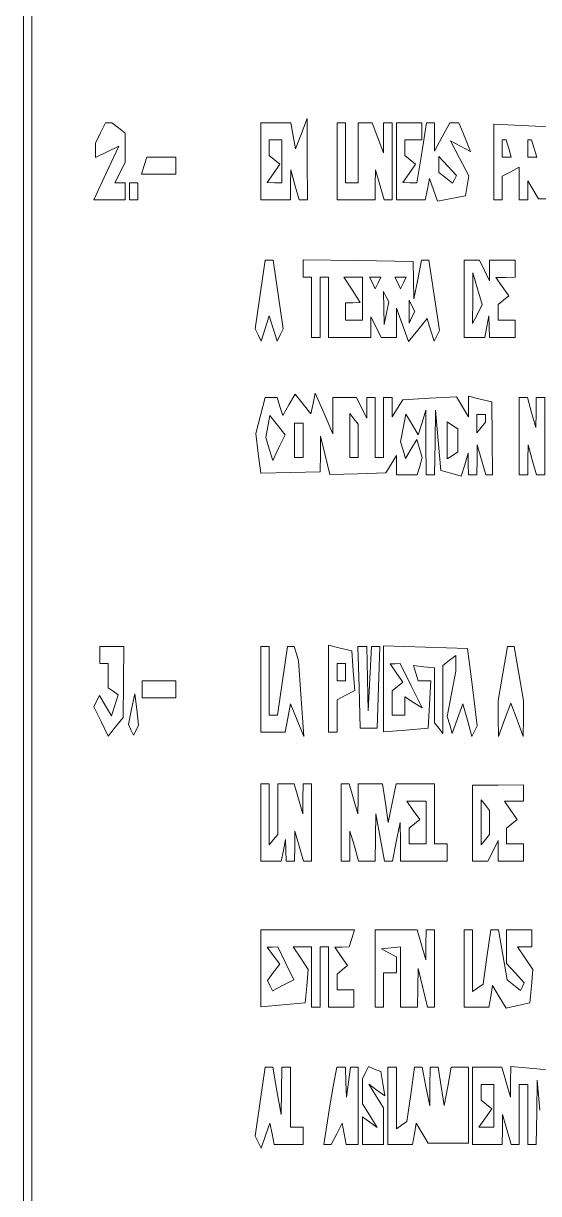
# Paper-space layout 'AN-22-DGE-077' of a CAD drawing. Header units: metres. Extents: x 12 to 191, y -57 to 204.
# Drawn here: x 72.35 to 83.03, y -33.1 to -8.82 of the extents above; entities that cross this region are included whole.
import ezdxf

# ---------------------------------------------------------------- set-up
doc = ezdxf.new("R2010")
doc.units = ezdxf.units.M
doc.layers.add('DGE_CONTORNOS', color=7, linetype='Continuous', lineweight=0)
doc.layers.add('DGE_DATOS', color=7, linetype='Continuous', lineweight=0)

# ---------------------------------------------------------------- blocks, each defined once
blk = doc.blocks.new('LP_REF_DGE_MT_077')
at = {"layer": 'DGE_CONTORNOS'}
for points in [[(72.349, -25.042), (72.349, -54.353), (95.333, -54.353), (118.317, -54.353), (118.317, -25.042), (118.317, 4.268), (95.333, 4.268), (72.349, 4.268)], [(118.141, -25.042), (118.141, -53.997), (95.333, -53.997), (72.525, -53.997), (72.525, -25.042), (72.525, 3.912), (95.333, 3.912), (118.141, 3.912)], [(73.949, -11.091), (73.843, -11.305), (73.843, -11.451), (73.843, -11.597), (74.085, -11.48), (74.327, -11.363), (74.068, -11.922), (73.81, -12.481), (74.134, -12.481), (74.458, -12.481), (74.458, -12.302), (74.458, -12.124), (74.353, -12.124), (74.248, -12.124), (74.353, -11.91), (74.458, -11.697), (74.458, -11.395), (74.458, -11.093), (74.319, -10.985), (74.18, -10.877), (74.117, -10.877), (74.054, -10.877)], [(77.271, -11.679), (77.271, -12.481), (77.579, -12.481), (77.886, -12.481), (77.889, -12.169), (77.892, -11.857), (77.981, -12.169), (78.071, -12.481), (78.154, -12.481), (78.238, -12.481), (78.235, -11.634), (78.232, -10.788), (78.114, -11.105), (77.995, -11.422), (77.943, -11.15), (77.892, -10.877), (77.581, -10.877), (77.271, -10.877)], [(78.853, -11.679), (78.853, -12.481), (79.249, -12.481), (79.644, -12.481), (79.647, -12.169), (79.649, -11.857), (79.739, -12.169), (79.829, -12.481), (79.912, -12.481), (79.996, -12.481), (79.996, -11.679), (79.996, -10.877), (79.908, -10.877), (79.82, -10.877), (79.817, -11.189), (79.814, -11.501), (79.698, -11.189), (79.581, -10.877), (79.437, -10.877), (79.293, -10.877), (79.293, -11.501), (79.293, -12.124), (79.161, -12.124), (79.029, -12.124), (79.029, -11.501), (79.029, -10.877), (78.941, -10.877), (78.853, -10.877)], [(80.084, -11.679), (80.084, -12.481), (80.384, -12.481), (80.684, -12.481), (80.729, -12.258), (80.773, -12.035), (80.855, -12.271), (80.937, -12.507), (81.229, -12.449), (81.52, -12.392), (81.554, -12.185), (81.587, -11.978), (81.396, -11.617), (81.205, -11.255), (81.413, -11.364), (81.622, -11.473), (81.501, -11.175), (81.38, -10.877), (81.288, -10.877), (81.196, -10.877), (81.035, -11.172), (80.875, -11.467), (80.875, -11.172), (80.875, -10.877), (80.794, -10.877), (80.712, -10.877), (80.611, -11.501), (80.509, -12.124), (80.362, -12.122), (80.215, -12.119), (80.347, -11.93), (80.479, -11.741), (80.369, -11.65), (80.259, -11.56), (80.259, -11.397), (80.259, -11.233), (80.435, -11.233), (80.611, -11.233), (80.611, -11.055), (80.611, -10.877), (80.347, -10.877), (80.084, -10.877)], [(77.71, -11.679), (77.71, -12.124), (77.557, -12.122), (77.403, -12.119), (77.535, -11.93), (77.667, -11.741), (77.557, -11.65), (77.447, -11.56), (77.447, -11.397), (77.447, -11.233), (77.579, -11.233), (77.71, -11.233)], [(82.413, -11.412), (82.467, -11.59), (82.374, -11.59), (82.281, -11.59), (82.281, -11.412), (82.281, -11.233), (82.32, -11.233), (82.358, -11.233)], [(82.94, -11.412), (82.994, -11.59), (82.901, -11.59), (82.808, -11.59), (82.808, -11.412), (82.808, -11.233), (82.847, -11.233), (82.886, -11.233)], [(74.854, -11.768), (74.8, -11.946), (75.156, -11.946), (75.513, -11.946), (75.513, -11.768), (75.513, -11.59), (75.211, -11.59), (74.908, -11.59)], [(81.29, -12.054), (81.251, -12.133), (81.107, -12.02), (80.962, -11.908), (80.962, -11.743), (80.962, -11.577), (81.146, -11.776), (81.329, -11.975)], [(74.546, -12.302), (74.546, -12.481), (74.634, -12.481), (74.722, -12.481), (74.722, -12.302), (74.722, -12.124), (74.634, -12.124), (74.546, -12.124)], [(77.26, -14.442), (77.155, -15.156), (77.218, -15.283), (77.281, -15.41), (77.364, -15.148), (77.447, -14.886), (77.53, -15.148), (77.613, -15.41), (77.676, -15.283), (77.739, -15.156), (77.633, -14.442), (77.528, -13.728), (77.447, -13.728), (77.366, -13.728)], [(78.15, -13.904), (78.15, -14.084), (78.238, -14.084), (78.326, -14.084), (78.326, -14.708), (78.326, -15.332), (78.414, -15.332), (78.502, -15.332), (78.502, -14.708), (78.502, -14.084), (78.589, -14.084), (78.677, -14.084), (78.677, -14.708), (78.677, -15.332), (79.117, -15.332), (79.556, -15.332), (79.556, -15.118), (79.556, -14.904), (79.662, -15.118), (79.767, -15.332), (79.925, -15.332), (80.084, -15.332), (80.084, -15.03), (80.084, -14.729), (80.21, -15.075), (80.337, -15.421), (80.529, -15.181), (80.722, -14.942), (80.794, -15.176), (80.865, -15.41), (80.92, -15.299), (80.975, -15.188), (80.867, -14.458), (80.759, -13.728), (80.682, -13.728), (80.605, -13.728), (80.526, -14.129), (80.446, -14.53), (80.441, -14.143), (80.435, -13.756), (79.293, -13.74), (78.15, -13.723)], [(81.49, -14.53), (81.49, -15.332), (81.702, -15.332), (81.915, -15.332), (81.959, -15.109), (82.003, -14.886), (82.01, -15.109), (82.017, -15.332), (82.281, -15.332), (82.545, -15.332), (82.545, -15.153), (82.545, -14.975), (82.369, -14.975), (82.193, -14.975), (82.193, -14.812), (82.193, -14.649), (82.303, -14.558), (82.413, -14.468), (82.281, -14.279), (82.149, -14.09), (82.347, -14.087), (82.545, -14.084), (82.545, -13.906), (82.545, -13.728), (82.281, -13.728), (82.017, -13.728), (82.017, -13.942), (82.017, -14.156), (81.912, -13.942), (81.806, -13.728), (81.648, -13.728), (81.49, -13.728)], [(81.763, -14.85), (81.666, -15.046), (81.668, -14.521), (81.671, -13.995), (81.765, -14.324), (81.86, -14.653)], [(79.38, -14.53), (79.38, -14.975), (79.205, -14.975), (79.029, -14.975), (79.029, -14.797), (79.029, -14.619), (79.183, -14.613), (79.336, -14.608), (79.166, -14.346), (78.995, -14.084), (79.188, -14.084), (79.38, -14.084)], [(79.703, -14.203), (79.644, -14.322), (79.586, -14.203), (79.527, -14.084), (79.644, -14.084), (79.761, -14.084)], [(80.23, -14.203), (80.171, -14.322), (80.113, -14.203), (80.054, -14.084), (80.171, -14.084), (80.289, -14.084)], [(79.88, -14.83), (79.834, -15.064), (79.827, -14.723), (79.82, -14.381), (79.873, -14.489), (79.926, -14.597)], [(80.406, -14.916), (80.347, -15.035), (80.347, -14.797), (80.347, -14.559), (80.406, -14.678), (80.464, -14.797)], [(77.267, -16.952), (77.168, -17.325), (77.219, -17.739), (77.271, -18.153), (77.886, -18.136), (78.502, -18.12), (78.507, -17.75), (78.513, -17.381), (78.608, -17.779), (78.703, -18.177), (79.283, -18.162), (79.864, -18.146), (79.974, -17.964), (80.084, -17.782), (80.084, -17.982), (80.084, -18.182), (80.298, -18.182), (80.513, -18.182), (80.567, -18.004), (80.621, -17.826), (80.564, -17.639), (80.507, -17.452), (80.391, -17.648), (80.275, -17.843), (80.223, -17.673), (80.171, -17.502), (80.225, -17.214), (80.28, -16.926), (80.408, -17.142), (80.536, -17.358), (80.616, -17.102), (80.696, -16.846), (80.697, -17.514), (80.699, -18.182), (80.787, -18.182), (80.875, -18.182), (80.886, -17.514), (80.898, -16.846), (80.952, -17.47), (81.006, -18.093), (81.216, -18.153), (81.426, -18.214), (81.501, -17.975), (81.575, -17.737), (81.576, -17.96), (81.578, -18.182), (81.666, -18.182), (81.754, -18.182), (81.756, -17.871), (81.759, -17.559), (81.848, -17.871), (81.938, -18.182), (82.008, -18.182), (82.077, -18.182), (82.069, -17.425), (82.061, -16.668), (81.819, -16.612), (81.578, -16.555), (81.578, -16.767), (81.578, -16.979), (81.455, -16.773), (81.333, -16.567), (80.774, -16.596), (80.215, -16.625), (80.106, -16.802), (79.996, -16.979), (79.996, -16.779), (79.996, -16.579), (79.908, -16.579), (79.82, -16.579), (79.82, -17.202), (79.82, -17.826), (79.732, -17.826), (79.644, -17.826), (79.644, -17.202), (79.644, -16.579), (79.556, -16.579), (79.468, -16.579), (79.468, -16.793), (79.468, -17.006), (79.363, -16.793), (79.257, -16.579), (79.011, -16.579), (78.765, -16.579), (78.765, -16.955), (78.765, -17.331), (78.584, -16.91), (78.402, -16.49), (78.358, -16.706), (78.313, -16.922), (78.151, -16.717), (77.988, -16.511), (77.857, -16.732), (77.726, -16.952), (77.669, -16.766), (77.612, -16.579), (77.489, -16.579), (77.365, -16.579)], [(82.632, -17.381), (82.632, -18.182), (82.72, -18.182), (82.808, -18.182), (82.811, -17.871), (82.814, -17.559), (82.903, -17.871), (82.993, -18.182), (83.076, -18.182), (83.16, -18.182), (83.16, -17.381), (83.16, -16.579), (83.072, -16.579), (82.984, -16.579), (82.981, -16.891), (82.979, -17.202), (82.889, -16.891), (82.8, -16.579), (82.716, -16.579), (82.632, -16.579)], [(77.649, -17.619), (77.519, -17.884), (77.447, -17.648), (77.375, -17.413), (77.419, -17.182), (77.462, -16.952), (77.621, -17.153), (77.78, -17.354)], [(79.293, -17.48), (79.293, -17.826), (79.205, -17.826), (79.117, -17.826), (79.117, -17.37), (79.117, -16.914), (79.205, -17.024), (79.293, -17.134)], [(81.929, -17.014), (81.929, -17.092), (81.841, -17.202), (81.754, -17.313), (81.754, -17.124), (81.754, -16.935), (81.841, -16.935), (81.929, -16.935)], [(78.15, -17.47), (78.15, -17.826), (78.062, -17.826), (77.974, -17.826), (77.974, -17.47), (77.974, -17.113), (78.062, -17.113), (78.15, -17.113)], [(81.358, -17.47), (81.358, -17.707), (81.248, -17.782), (81.138, -17.856), (81.138, -17.47), (81.138, -17.084), (81.248, -17.158), (81.358, -17.232)], [(73.931, -21.924), (73.931, -22.102), (74.019, -22.102), (74.107, -22.102), (74.107, -22.355), (74.107, -22.607), (74.21, -22.677), (74.314, -22.747), (74.246, -22.968), (74.179, -23.189), (74.053, -22.977), (73.927, -22.764), (73.868, -22.883), (73.81, -23.002), (73.96, -23.306), (74.11, -23.611), (74.262, -23.416), (74.415, -23.222), (74.423, -22.484), (74.431, -21.746), (74.181, -21.746), (73.931, -21.746)], [(77.271, -22.637), (77.271, -23.528), (77.525, -23.528), (77.78, -23.528), (77.835, -23.233), (77.891, -22.939), (78.027, -23.278), (78.162, -23.617), (78.109, -22.832), (78.056, -22.047), (78.01, -21.897), (77.964, -21.746), (77.895, -21.746), (77.826, -21.746), (77.721, -22.459), (77.616, -23.172), (77.531, -23.172), (77.447, -23.172), (77.447, -22.459), (77.447, -21.746), (77.359, -21.746), (77.271, -21.746)], [(78.677, -22.625), (78.677, -23.528), (78.765, -23.528), (78.853, -23.528), (78.853, -23.192), (78.853, -22.857), (79.036, -22.76), (79.219, -22.663), (79.19, -22.249), (79.161, -21.835), (78.919, -21.779), (78.677, -21.722)], [(79.31, -22.592), (79.336, -23.439), (79.512, -23.439), (79.688, -23.439), (79.715, -22.592), (79.742, -21.746), (79.654, -21.746), (79.567, -21.746), (79.532, -22.414), (79.498, -23.082), (79.483, -22.414), (79.468, -21.746), (79.376, -21.746), (79.283, -21.746)], [(79.82, -22.626), (79.82, -23.521), (80.281, -23.48), (80.743, -23.439), (80.771, -22.949), (80.798, -22.459), (80.666, -22.459), (80.533, -22.459), (80.485, -22.3), (80.436, -22.14), (80.655, -22.166), (80.874, -22.192), (80.875, -22.76), (80.875, -23.329), (80.962, -23.439), (81.05, -23.549), (81.05, -22.845), (81.05, -22.141), (81.182, -22.038), (81.314, -21.935), (81.314, -22.096), (81.314, -22.257), (81.226, -22.729), (81.137, -23.201), (81.19, -23.375), (81.243, -23.549), (81.354, -23.242), (81.465, -22.934), (81.559, -23.274), (81.652, -23.614), (81.707, -23.504), (81.761, -23.393), (81.662, -22.59), (81.562, -21.787), (80.691, -21.759), (79.82, -21.732)], [(82.289, -22.307), (82.193, -22.868), (82.196, -23.243), (82.199, -23.617), (82.328, -23.271), (82.457, -22.925), (82.586, -23.271), (82.715, -23.617), (82.718, -23.243), (82.72, -22.868), (82.624, -22.307), (82.527, -21.746), (82.457, -21.746), (82.386, -21.746)], [(79.029, -22.281), (79.029, -22.459), (78.941, -22.459), (78.853, -22.459), (78.853, -22.281), (78.853, -22.102), (78.941, -22.102), (79.029, -22.102)], [(80.39, -22.562), (80.617, -23.021), (80.438, -22.906), (80.259, -22.791), (80.259, -22.981), (80.259, -23.172), (80.128, -23.172), (79.996, -23.172), (79.996, -22.919), (79.996, -22.667), (80.106, -22.576), (80.215, -22.486), (80.084, -22.297), (79.952, -22.108), (80.058, -22.105), (80.163, -22.102)], [(74.81, -22.637), (74.81, -22.815), (75.162, -22.815), (75.513, -22.815), (75.513, -22.637), (75.513, -22.459), (75.162, -22.459), (74.81, -22.459)], [(74.593, -23.046), (74.525, -23.365), (74.579, -23.476), (74.634, -23.587), (74.686, -23.482), (74.738, -23.378), (74.7, -23.052), (74.661, -22.726)], [(77.271, -25.399), (77.271, -26.201), (77.483, -26.201), (77.696, -26.201), (77.74, -25.978), (77.784, -25.755), (77.791, -25.978), (77.798, -26.201), (77.886, -26.201), (77.974, -26.201), (77.977, -25.889), (77.98, -25.577), (78.069, -25.889), (78.159, -26.201), (78.242, -26.201), (78.326, -26.201), (78.326, -25.399), (78.326, -24.597), (78.238, -24.597), (78.15, -24.597), (78.147, -24.909), (78.145, -25.221), (78.055, -24.909), (77.965, -24.597), (77.794, -24.597), (77.623, -24.597), (77.623, -25.121), (77.623, -25.645), (77.535, -25.755), (77.447, -25.865), (77.447, -25.231), (77.447, -24.597), (77.359, -24.597), (77.271, -24.597)], [(78.941, -25.399), (78.941, -26.201), (79.029, -26.201), (79.117, -26.201), (79.119, -25.889), (79.122, -25.577), (79.212, -25.889), (79.301, -26.201), (79.473, -26.201), (79.644, -26.201), (79.651, -25.711), (79.658, -25.221), (79.746, -25.711), (79.835, -26.201), (79.918, -26.201), (80.001, -26.201), (80.081, -25.8), (80.16, -25.399), (80.166, -25.8), (80.171, -26.201), (80.655, -26.201), (81.138, -26.201), (81.138, -26.022), (81.138, -25.844), (81.006, -25.844), (80.875, -25.844), (80.875, -25.221), (80.875, -24.597), (80.476, -24.597), (80.078, -24.597), (79.997, -24.998), (79.917, -25.399), (79.858, -24.998), (79.799, -24.597), (79.546, -24.597), (79.293, -24.597), (79.29, -24.909), (79.287, -25.221), (79.198, -24.909), (79.108, -24.597), (79.025, -24.597), (78.941, -24.597)], [(81.666, -25.413), (81.666, -26.201), (81.824, -26.201), (81.982, -26.201), (82.088, -25.987), (82.193, -25.773), (82.193, -25.987), (82.193, -26.201), (82.457, -26.201), (82.72, -26.201), (82.72, -26.022), (82.72, -25.844), (82.545, -25.844), (82.369, -25.844), (82.369, -25.681), (82.369, -25.518), (82.479, -25.427), (82.589, -25.337), (82.457, -25.148), (82.325, -24.959), (82.523, -24.956), (82.72, -24.953), (82.72, -24.784), (82.72, -24.616), (82.193, -24.621), (81.666, -24.626)], [(80.699, -25.399), (80.699, -25.844), (80.523, -25.844), (80.347, -25.844), (80.347, -25.681), (80.347, -25.518), (80.457, -25.427), (80.567, -25.337), (80.435, -25.148), (80.303, -24.959), (80.501, -24.956), (80.699, -24.953)], [(82.017, -25.399), (82.017, -25.645), (81.929, -25.755), (81.841, -25.865), (81.841, -25.399), (81.841, -24.932), (81.929, -25.042), (82.017, -25.153)], [(77.271, -28.426), (77.271, -29.226), (77.731, -29.183), (78.192, -29.141), (78.224, -28.796), (78.257, -28.451), (78.099, -28.217), (77.941, -27.982), (78.133, -27.982), (78.326, -27.982), (78.326, -28.606), (78.326, -29.23), (78.414, -29.23), (78.502, -29.23), (78.502, -28.606), (78.502, -27.982), (78.589, -27.982), (78.677, -27.982), (78.677, -28.606), (78.677, -29.23), (78.941, -29.23), (79.205, -29.23), (79.205, -29.051), (79.205, -28.873), (79.029, -28.873), (78.853, -28.873), (78.853, -28.71), (78.853, -28.547), (78.963, -28.456), (79.073, -28.366), (78.941, -28.177), (78.809, -27.988), (78.958, -27.985), (79.106, -27.982), (79.161, -27.804), (79.215, -27.626), (78.243, -27.626), (77.271, -27.626)], [(79.644, -28.428), (79.644, -29.23), (79.732, -29.23), (79.82, -29.23), (79.82, -28.873), (79.82, -28.517), (79.952, -28.517), (80.084, -28.517), (80.084, -28.352), (80.084, -28.187), (79.93, -28.105), (79.776, -28.024), (79.974, -28.003), (80.171, -27.982), (80.171, -28.606), (80.171, -29.23), (80.347, -29.23), (80.523, -29.23), (80.529, -28.829), (80.535, -28.428), (80.63, -28.829), (80.726, -29.23), (80.8, -29.23), (80.875, -29.23), (80.875, -28.428), (80.875, -27.626), (80.787, -27.626), (80.699, -27.626), (80.696, -27.938), (80.693, -28.25), (80.604, -27.938), (80.514, -27.626), (80.079, -27.626), (79.644, -27.626)], [(81.49, -28.428), (81.49, -29.23), (81.746, -29.23), (82.003, -29.23), (82.04, -29.007), (82.077, -28.784), (82.217, -29.02), (82.358, -29.255), (82.604, -29.198), (82.851, -29.141), (82.883, -28.796), (82.915, -28.451), (82.757, -28.217), (82.599, -27.982), (82.747, -27.982), (82.896, -27.982), (82.896, -27.804), (82.896, -27.626), (82.632, -27.626), (82.369, -27.626), (82.369, -27.976), (82.369, -28.326), (82.552, -28.525), (82.735, -28.724), (82.697, -28.803), (82.658, -28.882), (82.519, -28.774), (82.381, -28.667), (82.292, -28.146), (82.202, -27.626), (82.122, -27.626), (82.043, -27.626), (81.963, -28.191), (81.883, -28.756), (81.774, -28.83), (81.666, -28.903), (81.666, -28.265), (81.666, -27.626), (81.578, -27.626), (81.49, -27.626)], [(77.791, -28.323), (77.959, -28.664), (77.736, -28.777), (77.514, -28.891), (77.461, -28.783), (77.408, -28.676), (77.537, -28.507), (77.667, -28.339), (77.535, -28.163), (77.403, -27.988), (77.513, -27.985), (77.623, -27.982)], [(77.26, -31.191), (77.155, -31.905), (77.218, -32.032), (77.281, -32.159), (77.37, -31.897), (77.46, -31.635), (77.505, -31.858), (77.549, -32.081), (77.85, -32.081), (78.15, -32.081), (78.15, -31.902), (78.15, -31.724), (78.018, -31.724), (77.886, -31.724), (77.886, -31.101), (77.886, -30.477), (77.798, -30.477), (77.71, -30.477), (77.704, -30.967), (77.697, -31.457), (77.608, -30.967), (77.52, -30.477), (77.443, -30.477), (77.366, -30.477)], [(78.775, -30.878), (78.701, -31.279), (78.639, -31.68), (78.578, -32.081), (78.654, -32.081), (78.73, -32.081), (78.846, -31.858), (78.963, -31.635), (79.003, -31.858), (79.044, -32.081), (79.168, -32.081), (79.293, -32.081), (79.293, -31.279), (79.293, -30.477), (79.211, -30.477), (79.13, -30.477), (79.089, -30.789), (79.049, -31.101), (79.039, -30.789), (79.029, -30.477), (78.939, -30.477), (78.849, -30.477)], [(79.442, -30.59), (79.38, -30.715), (79.38, -30.977), (79.38, -31.239), (79.534, -31.482), (79.688, -31.725), (79.534, -31.616), (79.38, -31.508), (79.38, -31.794), (79.38, -32.081), (79.6, -32.081), (79.82, -32.081), (79.82, -31.699), (79.82, -31.318), (79.666, -31.075), (79.512, -30.832), (79.678, -30.95), (79.844, -31.068), (79.803, -30.817), (79.761, -30.566), (79.633, -30.515), (79.504, -30.465)], [(79.908, -31.279), (79.908, -32.081), (80.164, -32.081), (80.42, -32.081), (80.457, -31.858), (80.494, -31.635), (80.619, -31.843), (80.743, -32.051), (81.16, -32.051), (81.578, -32.051), (81.578, -31.264), (81.578, -30.477), (81.399, -30.477), (81.221, -30.477), (81.148, -30.875), (81.075, -31.273), (81.013, -30.875), (80.951, -30.477), (80.869, -30.477), (80.787, -30.477), (80.781, -30.878), (80.776, -31.279), (80.696, -30.878), (80.617, -30.477), (80.539, -30.477), (80.461, -30.477), (80.381, -31.042), (80.301, -31.607), (80.192, -31.681), (80.084, -31.754), (80.084, -31.115), (80.084, -30.477), (79.996, -30.477), (79.908, -30.477)], [(82.105, -31.279), (82.105, -31.724), (81.951, -31.721), (81.797, -31.719), (81.929, -31.53), (82.061, -31.341), (81.951, -31.25), (81.841, -31.16), (81.841, -30.997), (81.841, -30.833), (81.973, -30.833), (82.105, -30.833)]]:
    blk.add_lwpolyline(points, close=True, dxfattribs=at)
for points in [[(83.539, -10.974), (82.822, -10.941), (82.105, -10.908), (82.105, -11.694), (82.105, -12.481), (82.193, -12.481), (82.281, -12.481), (82.281, -12.234), (82.281, -11.988), (82.457, -11.894), (82.632, -11.801), (82.632, -12.141), (82.632, -12.481), (82.72, -12.481), (82.808, -12.481), (82.808, -12.281), (82.808, -12.081), (82.92, -12.268), (83.031, -12.455), (83.555, -12.455)], [(83.537, -30.566), (82.997, -30.513), (82.457, -30.46), (82.454, -30.78), (82.451, -31.101), (82.362, -30.789), (82.272, -30.477), (81.969, -30.477), (81.666, -30.477), (81.666, -31.279), (81.666, -32.081), (81.973, -32.081), (82.281, -32.081), (82.284, -31.769), (82.286, -31.457), (82.376, -31.769), (82.465, -32.081), (82.549, -32.081), (82.632, -32.081), (82.632, -31.457), (82.632, -30.833), (82.72, -30.833), (82.808, -30.833), (82.808, -31.457), (82.808, -32.081), (82.896, -32.081), (82.984, -32.081), (82.996, -31.412), (83.007, -30.744), (83.062, -31.368)]]:
    blk.add_lwpolyline(points, dxfattribs=at)

psp = doc.layouts.new('AN-22-DGE-077')

# ---------------------------------------------------------------- block references
at = {"layer": 'DGE_DATOS'}
psp.add_blockref('LP_REF_DGE_MT_077', (0, 0), dxfattribs=at)

doc.saveas('drawing.dxf')
